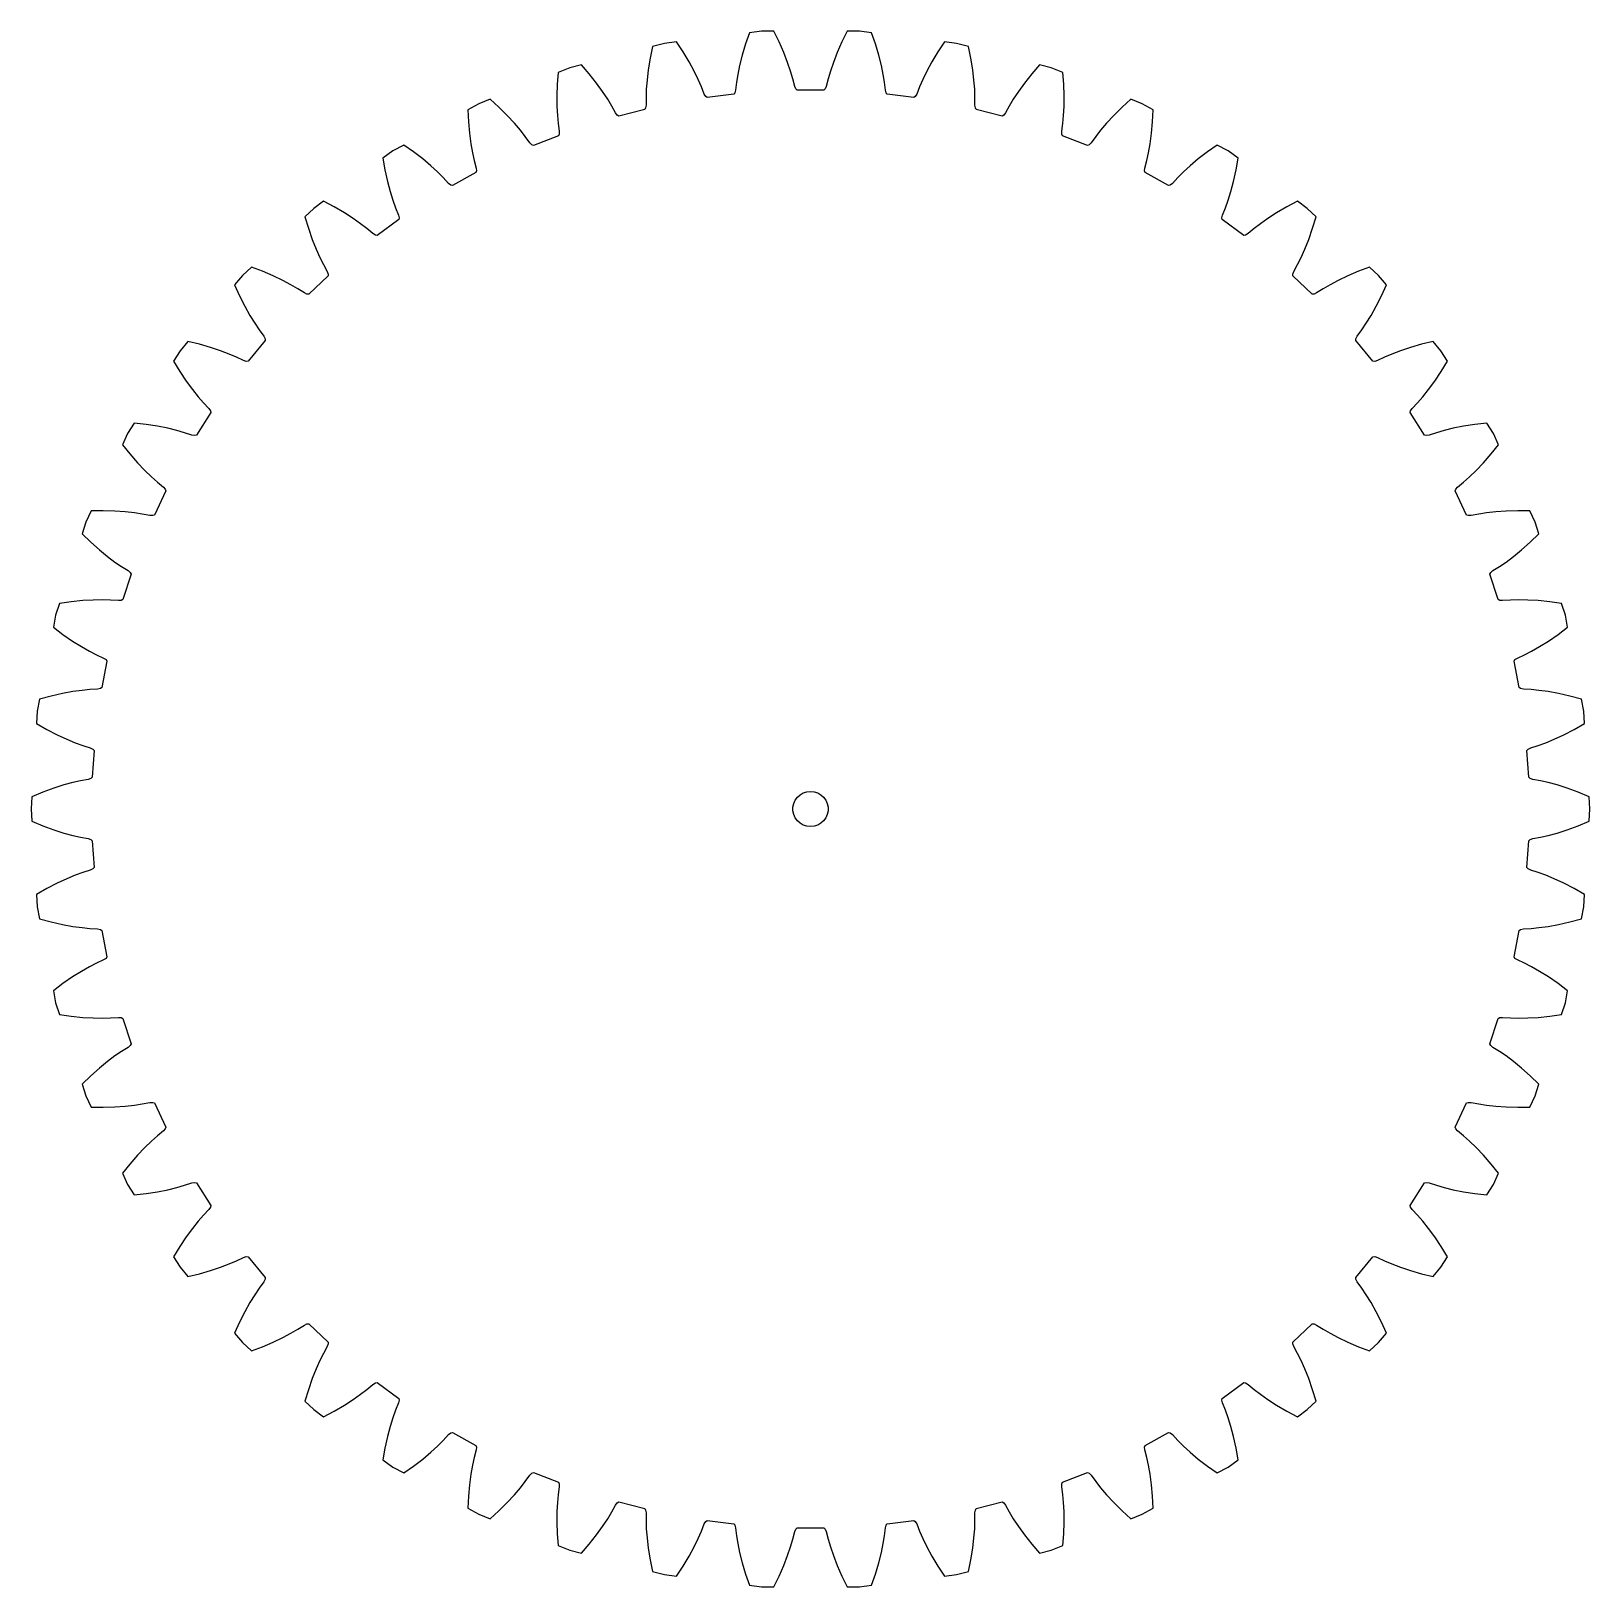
# Model space of a CAD drawing. Header units: metres. Extents: x -66 to 66, y -66 to 66.
import ezdxf

# ---------------------------------------------------------------- set-up
doc = ezdxf.new("R2010")
doc.units = ezdxf.units.M

msp = doc.modelspace()

# ---------------------------------------------------------------- linework, layer by layer
for p, q in [((-12.41, 65.04), (-13.42, 64.78)), ((-11.37, 65.17), (-12.41, 65.04)), ((-10.82, 64.32), (-11.37, 65.17)), ((-5.52, 64.99), (-5.8, 64.03)), ((-5.19, 65.95), (-5.52, 64.99)), ((-4.16, 66.08), (-5.19, 65.95)), ((-3.11, 66.08), (-4.16, 66.08)), ((-2.67, 65.17), (-3.11, 66.08)), ((-2.27, 64.26), (-2.67, 65.17)), ((2.67, 65.17), (2.27, 64.26)), ((3.11, 66.08), (2.67, 65.17)), ((4.16, 66.08), (3.11, 66.08)), ((5.19, 65.95), (4.16, 66.08)), ((5.52, 64.99), (5.19, 65.95)), ((5.8, 64.03), (5.52, 64.99)), ((11.37, 65.17), (10.82, 64.32)), ((12.41, 65.04), (11.37, 65.17)), ((13.42, 64.78), (12.41, 65.04)), ((-13.62, 63.78), (-13.78, 62.8)), ((-13.42, 64.78), (-13.62, 63.78)), ((-10.3, 63.47), (-10.82, 64.32)), ((-5.8, 64.03), (-6.02, 63.17)), ((-1.95, 63.43), (-2.27, 64.26)), ((2.27, 64.26), (1.95, 63.43)), ((6.02, 63.17), (5.8, 64.03)), ((10.82, 64.32), (10.3, 63.47)), ((13.62, 63.78), (13.42, 64.78)), ((13.78, 62.8), (13.62, 63.78)), ((-21.43, 62.58), (-21.51, 61.57)), ((-20.46, 62.97), (-21.43, 62.58)), ((-19.45, 63.23), (-20.46, 62.97)), ((-18.79, 62.46), (-19.45, 63.23)), ((-18.18, 61.67), (-18.79, 62.46)), ((-13.78, 62.8), (-13.89, 61.92)), ((-9.88, 62.68), (-10.3, 63.47)), ((-9.54, 61.98), (-9.88, 62.68)), ((-6.18, 62.41), (-6.29, 61.74)), ((-6.02, 63.17), (-6.18, 62.41)), ((-1.69, 62.69), (-1.95, 63.43)), ((-1.5, 62.04), (-1.69, 62.69)), ((1.69, 62.69), (1.5, 62.04)), ((1.95, 63.43), (1.69, 62.69)), ((6.18, 62.41), (6.02, 63.17)), ((6.29, 61.74), (6.18, 62.41)), ((9.88, 62.68), (9.54, 61.98)), ((10.3, 63.47), (9.88, 62.68)), ((13.89, 61.92), (13.78, 62.8)), ((18.79, 62.46), (18.18, 61.67)), ((19.45, 63.23), (18.79, 62.46)), ((20.46, 62.97), (19.45, 63.23)), ((21.43, 62.58), (20.46, 62.97)), ((21.51, 61.57), (21.43, 62.58)), ((-21.51, 61.57), (-21.54, 60.58)), ((-17.66, 60.95), (-18.18, 61.67)), ((-17.23, 60.3), (-17.66, 60.95)), ((-13.95, 61.14), (-13.97, 60.46)), ((-13.89, 61.92), (-13.95, 61.14)), ((-9.26, 61.36), (-9.54, 61.98)), ((-9.02, 60.74), (-9.26, 61.36)), ((-6.37, 61.08), (-6.43, 60.84)), ((-6.29, 61.74), (-6.37, 61.08)), ((-1.34, 61.39), (-1.5, 62.04)), ((-1.24, 61.17), (-1.34, 61.39)), ((-1.14, 61.07), (-1.24, 61.17)), ((1.14, 61.07), (-1.14, 61.07)), ((1.24, 61.17), (1.14, 61.07)), ((1.34, 61.39), (1.24, 61.17)), ((1.5, 62.04), (1.34, 61.39)), ((6.37, 61.08), (6.29, 61.74)), ((6.43, 60.84), (6.37, 61.08)), ((9.26, 61.36), (9.02, 60.74)), ((9.54, 61.98), (9.26, 61.36)), ((13.95, 61.14), (13.89, 61.92)), ((13.97, 60.46), (13.95, 61.14)), ((17.66, 60.95), (17.23, 60.3)), ((18.18, 61.67), (17.66, 60.95)), ((21.54, 60.58), (21.51, 61.57)), ((-28.19, 59.91), (-29.1, 59.4)), ((-27.22, 60.29), (-28.19, 59.91)), ((-26.47, 59.61), (-27.22, 60.29)), ((-25.76, 58.91), (-26.47, 59.61)), ((-21.54, 60.58), (-21.54, 59.69)), ((-21.54, 59.69), (-21.5, 58.91)), ((-16.88, 59.72), (-17.23, 60.3)), ((-16.57, 59.13), (-16.88, 59.72)), ((-13.97, 59.8), (-14.01, 59.56)), ((-13.97, 60.46), (-13.97, 59.8)), ((-8.9, 60.53), (-9.02, 60.74)), ((-8.78, 60.44), (-8.9, 60.53)), ((-6.52, 60.73), (-8.78, 60.44)), ((-6.43, 60.84), (-6.52, 60.73)), ((6.52, 60.73), (6.43, 60.84)), ((8.78, 60.44), (6.52, 60.73)), ((8.9, 60.53), (8.78, 60.44)), ((9.02, 60.74), (8.9, 60.53)), ((13.97, 59.8), (13.97, 60.46)), ((14.01, 59.56), (13.97, 59.8)), ((16.88, 59.72), (16.57, 59.13)), ((17.23, 60.3), (16.88, 59.72)), ((21.5, 58.91), (21.54, 59.69)), ((21.54, 59.69), (21.54, 60.58)), ((26.47, 59.61), (25.76, 58.91)), ((27.22, 60.29), (26.47, 59.61)), ((28.19, 59.91), (27.22, 60.29)), ((29.1, 59.4), (28.19, 59.91)), ((-29.1, 59.4), (-29.06, 58.39)), ((-29.06, 58.39), (-28.97, 57.4)), ((-25.16, 58.26), (-25.76, 58.91)), ((-21.5, 58.91), (-21.44, 58.23)), ((-16.42, 58.94), (-16.57, 59.13)), ((-16.29, 58.86), (-16.42, 58.94)), ((-14.08, 59.43), (-16.29, 58.86)), ((-14.01, 59.56), (-14.08, 59.43)), ((14.08, 59.43), (14.01, 59.56)), ((16.29, 58.86), (14.08, 59.43)), ((16.42, 58.94), (16.29, 58.86)), ((16.57, 59.13), (16.42, 58.94)), ((21.44, 58.23), (21.5, 58.91)), ((25.76, 58.91), (25.16, 58.26)), ((28.97, 57.4), (29.06, 58.39)), ((29.06, 58.39), (29.1, 59.4)), ((-28.97, 57.4), (-28.85, 56.52)), ((-24.65, 57.66), (-25.16, 58.26)), ((-24.23, 57.13), (-24.65, 57.66)), ((-23.85, 56.59), (-24.23, 57.13)), ((-21.42, 57.2), (-23.54, 56.36)), ((-21.44, 58.23), (-21.35, 57.57)), ((-21.36, 57.33), (-21.42, 57.2)), ((-21.35, 57.57), (-21.36, 57.33)), ((21.35, 57.57), (21.44, 58.23)), ((21.36, 57.33), (21.35, 57.57)), ((21.42, 57.2), (21.36, 57.33)), ((23.54, 56.36), (21.42, 57.2)), ((24.23, 57.13), (23.85, 56.59)), ((24.65, 57.66), (24.23, 57.13)), ((25.16, 58.26), (24.65, 57.66)), ((28.85, 56.52), (28.97, 57.4)), ((-35.48, 55.9), (-36.32, 55.29)), ((-34.56, 56.4), (-35.48, 55.9)), ((-33.73, 55.82), (-34.56, 56.4)), ((-32.94, 55.22), (-33.73, 55.82)), ((-28.85, 56.52), (-28.72, 55.75)), ((-28.72, 55.75), (-28.57, 55.09)), ((-23.68, 56.42), (-23.85, 56.59)), ((-23.54, 56.36), (-23.68, 56.42)), ((23.68, 56.42), (23.54, 56.36)), ((23.85, 56.59), (23.68, 56.42)), ((28.57, 55.09), (28.72, 55.75)), ((28.72, 55.75), (28.85, 56.52)), ((33.73, 55.82), (32.94, 55.22)), ((34.56, 56.4), (33.73, 55.82)), ((35.48, 55.9), (34.56, 56.4)), ((36.32, 55.29), (35.48, 55.9)), ((-36.32, 55.29), (-36.15, 54.29)), ((-32.26, 54.64), (-32.94, 55.22)), ((-31.68, 54.12), (-32.26, 54.64)), ((-28.57, 55.09), (-28.4, 54.44)), ((-28.4, 54.44), (-28.38, 54.2)), ((28.38, 54.2), (28.4, 54.44)), ((28.4, 54.44), (28.57, 55.09)), ((32.26, 54.64), (31.68, 54.12)), ((32.94, 55.22), (32.26, 54.64)), ((36.15, 54.29), (36.32, 55.29)), ((-36.15, 54.29), (-35.93, 53.32)), ((-35.93, 53.32), (-35.71, 52.46)), ((-31.2, 53.64), (-31.68, 54.12)), ((-30.75, 53.15), (-31.2, 53.64)), ((-30.56, 53.01), (-30.75, 53.15)), ((-30.42, 52.96), (-30.56, 53.01)), ((-28.42, 54.06), (-30.42, 52.96)), ((-28.38, 54.2), (-28.42, 54.06)), ((28.42, 54.06), (28.38, 54.2)), ((30.42, 52.96), (28.42, 54.06)), ((30.56, 53.01), (30.42, 52.96)), ((30.75, 53.15), (30.56, 53.01)), ((31.2, 53.64), (30.75, 53.15)), ((31.68, 54.12), (31.2, 53.64)), ((35.71, 52.46), (35.93, 53.32)), ((35.93, 53.32), (36.15, 54.29)), ((-35.71, 52.46), (-35.48, 51.71)), ((-35.48, 51.71), (-35.25, 51.07)), ((35.25, 51.07), (35.48, 51.71)), ((35.48, 51.71), (35.71, 52.46)), ((-42.2, 51.01), (-42.96, 50.3)), ((-41.36, 51.63), (-42.2, 51.01)), ((-40.46, 51.15), (-41.36, 51.63)), ((-39.6, 50.65), (-40.46, 51.15)), ((-38.86, 50.17), (-39.6, 50.65)), ((-35.25, 51.07), (-35, 50.46)), ((-35, 50.46), (-34.95, 50.22)), ((34.95, 50.22), (35, 50.46)), ((35, 50.46), (35.25, 51.07)), ((39.6, 50.65), (38.86, 50.17)), ((40.46, 51.15), (39.6, 50.65)), ((41.36, 51.63), (40.46, 51.15)), ((42.2, 51.01), (41.36, 51.63)), ((42.96, 50.3), (42.2, 51.01)), ((-42.96, 50.3), (-42.66, 49.33)), ((-42.66, 49.33), (-42.33, 48.39)), ((-38.22, 49.72), (-38.86, 50.17)), ((-37.68, 49.31), (-38.22, 49.72)), ((-37.17, 48.88), (-37.68, 49.31)), ((-34.97, 50.07), (-36.81, 48.73)), ((-34.95, 50.22), (-34.97, 50.07)), ((34.97, 50.07), (34.95, 50.22)), ((36.81, 48.73), (34.97, 50.07)), ((37.68, 49.31), (37.17, 48.88)), ((38.22, 49.72), (37.68, 49.31)), ((38.86, 50.17), (38.22, 49.72)), ((42.33, 48.39), (42.66, 49.33)), ((42.66, 49.33), (42.96, 50.3)), ((-42.33, 48.39), (-42, 47.57)), ((-36.96, 48.76), (-37.17, 48.88)), ((-36.81, 48.73), (-36.96, 48.76)), ((36.96, 48.76), (36.81, 48.73)), ((37.17, 48.88), (36.96, 48.76)), ((42, 47.57), (42.33, 48.39)), ((-42, 47.57), (-41.68, 46.86)), ((-41.68, 46.86), (-41.37, 46.25)), ((41.37, 46.25), (41.68, 46.86)), ((41.68, 46.86), (42, 47.57)), ((-48.26, 45.32), (-48.93, 44.52)), ((-47.5, 46.04), (-48.26, 45.32)), ((-46.55, 45.68), (-47.5, 46.04)), ((-45.64, 45.29), (-46.55, 45.68)), ((-44.84, 44.9), (-45.64, 45.29)), ((-40.97, 45.29), (-42.63, 43.74)), ((-41.37, 46.25), (-41.05, 45.67)), ((-41.05, 45.67), (-40.97, 45.44)), ((-40.97, 45.44), (-40.97, 45.29)), ((40.97, 45.44), (41.05, 45.67)), ((40.97, 45.29), (40.97, 45.44)), ((42.63, 43.74), (40.97, 45.29)), ((41.05, 45.67), (41.37, 46.25)), ((45.64, 45.29), (44.84, 44.9)), ((46.55, 45.68), (45.64, 45.29)), ((47.5, 46.04), (46.55, 45.68)), ((48.26, 45.32), (47.5, 46.04)), ((48.93, 44.52), (48.26, 45.32)), ((-48.93, 44.52), (-48.51, 43.59)), ((-44.15, 44.54), (-44.84, 44.9)), ((-43.56, 44.2), (-44.15, 44.54)), ((-43, 43.84), (-43.56, 44.2)), ((-42.78, 43.74), (-43, 43.84)), ((-42.63, 43.74), (-42.78, 43.74)), ((42.78, 43.74), (42.63, 43.74)), ((43, 43.84), (42.78, 43.74)), ((43.56, 44.2), (43, 43.84)), ((44.15, 44.54), (43.56, 44.2)), ((44.84, 44.9), (44.15, 44.54)), ((48.51, 43.59), (48.93, 44.52)), ((-48.51, 43.59), (-48.06, 42.71)), ((-48.06, 42.71), (-47.63, 41.93)), ((47.63, 41.93), (48.06, 42.71)), ((48.06, 42.71), (48.51, 43.59)), ((-47.63, 41.93), (-47.22, 41.26)), ((-47.22, 41.26), (-46.84, 40.7)), ((46.84, 40.7), (47.22, 41.26)), ((47.22, 41.26), (47.63, 41.93)), ((-46.33, 39.8), (-47.78, 38.05)), ((-46.84, 40.7), (-46.45, 40.17)), ((-46.45, 40.17), (-46.34, 39.95)), ((-46.34, 39.95), (-46.33, 39.8)), ((46.33, 39.8), (46.34, 39.95)), ((47.78, 38.05), (46.33, 39.8)), ((46.34, 39.95), (46.45, 40.17)), ((46.45, 40.17), (46.84, 40.7)), ((-53.56, 38.92), (-54.12, 38.04)), ((-52.9, 39.72), (-53.56, 38.92)), ((-51.91, 39.48), (-52.9, 39.72)), ((-50.96, 39.21), (-51.91, 39.48)), ((-50.11, 38.93), (-50.96, 39.21)), ((-49.38, 38.65), (-50.11, 38.93)), ((-48.76, 38.39), (-49.38, 38.65)), ((49.38, 38.65), (48.76, 38.39)), ((50.11, 38.93), (49.38, 38.65)), ((50.96, 39.21), (50.11, 38.93)), ((51.91, 39.48), (50.96, 39.21)), ((52.9, 39.72), (51.91, 39.48)), ((53.56, 38.92), (52.9, 39.72)), ((54.12, 38.04), (53.56, 38.92)), ((-54.12, 38.04), (-53.59, 37.17)), ((-53.59, 37.17), (-53.04, 36.35)), ((-48.16, 38.1), (-48.76, 38.39)), ((-47.93, 38.03), (-48.16, 38.1)), ((-47.78, 38.05), (-47.93, 38.03)), ((47.93, 38.03), (47.78, 38.05)), ((48.16, 38.1), (47.93, 38.03)), ((48.76, 38.39), (48.16, 38.1)), ((53.04, 36.35), (53.59, 37.17)), ((53.59, 37.17), (54.12, 38.04)), ((-53.04, 36.35), (-52.51, 35.63)), ((52.51, 35.63), (53.04, 36.35)), ((-52.51, 35.63), (-52.02, 35.02)), ((-52.02, 35.02), (-51.58, 34.51)), ((-51.58, 34.51), (-51.12, 34.03)), ((51.12, 34.03), (51.58, 34.51)), ((51.58, 34.51), (52.02, 35.02)), ((52.02, 35.02), (52.51, 35.63)), ((-50.95, 33.68), (-52.17, 31.76)), ((-51.12, 34.03), (-50.98, 33.83)), ((-50.98, 33.83), (-50.95, 33.68)), ((50.95, 33.68), (50.98, 33.83)), ((52.17, 31.76), (50.95, 33.68)), ((50.98, 33.83), (51.12, 34.03)), ((-58.02, 31.9), (-58.46, 30.95)), ((-57.46, 32.78), (-58.02, 31.9)), ((-56.45, 32.66), (-57.46, 32.78)), ((-55.47, 32.51), (-56.45, 32.66)), ((-54.6, 32.34), (-55.47, 32.51)), ((-53.84, 32.16), (-54.6, 32.34)), ((-53.19, 31.97), (-53.84, 32.16)), ((-52.55, 31.77), (-53.19, 31.97)), ((53.19, 31.97), (52.55, 31.77)), ((53.84, 32.16), (53.19, 31.97)), ((54.6, 32.34), (53.84, 32.16)), ((55.47, 32.51), (54.6, 32.34)), ((56.45, 32.66), (55.47, 32.51)), ((57.46, 32.78), (56.45, 32.66)), ((58.02, 31.9), (57.46, 32.78)), ((58.46, 30.95), (58.02, 31.9)), ((-58.46, 30.95), (-57.83, 30.16)), ((-52.32, 31.73), (-52.55, 31.77)), ((-52.17, 31.76), (-52.32, 31.73)), ((52.32, 31.73), (52.17, 31.76)), ((52.55, 31.77), (52.32, 31.73)), ((57.83, 30.16), (58.46, 30.95)), ((-57.83, 30.16), (-57.17, 29.41)), ((-57.17, 29.41), (-56.56, 28.77)), ((56.56, 28.77), (57.17, 29.41)), ((57.17, 29.41), (57.83, 30.16)), ((-56.56, 28.77), (-56, 28.22)), ((-56, 28.22), (-55.49, 27.77)), ((55.49, 27.77), (56, 28.22)), ((56, 28.22), (56.56, 28.77)), ((-54.77, 27.03), (-55.74, 24.97)), ((-55.49, 27.77), (-54.98, 27.35)), ((-54.98, 27.35), (-54.82, 27.17)), ((-54.82, 27.17), (-54.77, 27.03)), ((54.77, 27.03), (54.82, 27.17)), ((55.74, 24.97), (54.77, 27.03)), ((54.82, 27.17), (54.98, 27.35)), ((54.98, 27.35), (55.49, 27.77)), ((-61.12, 25.32), (-61.56, 24.37)), ((-60.1, 25.33), (-61.12, 25.32)), ((-59.11, 25.31), (-60.1, 25.33)), ((-58.22, 25.25), (-59.11, 25.31)), ((-57.44, 25.16), (-58.22, 25.25)), ((58.22, 25.25), (57.44, 25.16)), ((59.11, 25.31), (58.22, 25.25)), ((60.1, 25.33), (59.11, 25.31)), ((61.12, 25.32), (60.1, 25.33)), ((61.56, 24.37), (61.12, 25.32)), ((-61.56, 24.37), (-61.88, 23.38)), ((-56.77, 25.06), (-57.44, 25.16)), ((-56.12, 24.93), (-56.77, 25.06)), ((-55.88, 24.92), (-56.12, 24.93)), ((-55.74, 24.97), (-55.88, 24.92)), ((55.88, 24.92), (55.74, 24.97)), ((56.12, 24.93), (55.88, 24.92)), ((56.77, 25.06), (56.12, 24.93)), ((57.44, 25.16), (56.77, 25.06)), ((61.88, 23.38), (61.56, 24.37)), ((-61.88, 23.38), (-61.15, 22.68)), ((-61.15, 22.68), (-60.41, 22.01)), ((60.41, 22.01), (61.15, 22.68)), ((61.15, 22.68), (61.88, 23.38)), ((-60.41, 22.01), (-59.72, 21.45)), ((-59.72, 21.45), (-59.1, 20.98)), ((59.1, 20.98), (59.72, 21.45)), ((59.72, 21.45), (60.41, 22.01)), ((-59.1, 20.98), (-58.54, 20.6)), ((-58.54, 20.6), (-57.97, 20.25)), ((-57.72, 19.95), (-58.43, 17.79)), ((-57.97, 20.25), (-57.79, 20.09)), ((-57.79, 20.09), (-57.72, 19.95)), ((57.72, 19.95), (57.79, 20.09)), ((58.43, 17.79), (57.72, 19.95)), ((57.79, 20.09), (57.97, 20.25)), ((57.97, 20.25), (58.54, 20.6)), ((58.54, 20.6), (59.1, 20.98)), ((-63.81, 17.46), (-64.13, 16.47)), ((-62.8, 17.6), (-63.81, 17.46)), ((-61.81, 17.7), (-62.8, 17.6)), ((-60.93, 17.75), (-61.81, 17.7)), ((-60.14, 17.76), (-60.93, 17.75)), ((-59.47, 17.74), (-60.14, 17.76)), ((-58.8, 17.7), (-59.47, 17.74)), ((-58.56, 17.72), (-58.8, 17.7)), ((-58.43, 17.79), (-58.56, 17.72)), ((58.56, 17.72), (58.43, 17.79)), ((58.8, 17.7), (58.56, 17.72)), ((59.47, 17.74), (58.8, 17.7)), ((60.14, 17.76), (59.47, 17.74)), ((60.93, 17.75), (60.14, 17.76)), ((61.81, 17.7), (60.93, 17.75)), ((62.8, 17.6), (61.81, 17.7)), ((63.81, 17.46), (62.8, 17.6)), ((64.13, 16.47), (63.81, 17.46)), ((-64.13, 16.47), (-64.32, 15.44)), ((64.32, 15.44), (64.13, 16.47)), ((-64.32, 15.44), (-63.51, 14.83)), ((-63.51, 14.83), (-62.69, 14.27)), ((62.69, 14.27), (63.51, 14.83)), ((63.51, 14.83), (64.32, 15.44)), ((-62.69, 14.27), (-61.94, 13.8)), ((-61.94, 13.8), (-61.26, 13.41)), ((-61.26, 13.41), (-60.66, 13.1)), ((60.66, 13.1), (61.26, 13.41)), ((61.26, 13.41), (61.94, 13.8)), ((61.94, 13.8), (62.69, 14.27)), ((-60.66, 13.1), (-60.05, 12.82)), ((-59.77, 12.56), (-60.2, 10.32)), ((-60.05, 12.82), (-59.85, 12.69)), ((-59.85, 12.69), (-59.77, 12.56)), ((59.77, 12.56), (59.85, 12.69)), ((60.2, 10.32), (59.77, 12.56)), ((59.85, 12.69), (60.05, 12.82)), ((60.05, 12.82), (60.66, 13.1)), ((-65.49, 9.32), (-65.69, 8.3)), ((-64.51, 9.59), (-65.49, 9.32)), ((-63.54, 9.81), (-64.51, 9.59)), ((-62.67, 9.97), (-63.54, 9.81)), ((-61.89, 10.08), (-62.67, 9.97)), ((-61.22, 10.15), (-61.89, 10.08)), ((-60.56, 10.19), (-61.22, 10.15)), ((-60.32, 10.24), (-60.56, 10.19)), ((-60.2, 10.32), (-60.32, 10.24)), ((60.32, 10.24), (60.2, 10.32)), ((60.56, 10.19), (60.32, 10.24)), ((61.22, 10.15), (60.56, 10.19)), ((61.89, 10.08), (61.22, 10.15)), ((62.67, 9.97), (61.89, 10.08)), ((63.54, 9.81), (62.67, 9.97)), ((64.51, 9.59), (63.54, 9.81)), ((65.49, 9.32), (64.51, 9.59)), ((65.69, 8.3), (65.49, 9.32)), ((-65.69, 8.3), (-65.75, 7.26)), ((65.75, 7.26), (65.69, 8.3)), ((-65.75, 7.26), (-64.87, 6.76)), ((-64.87, 6.76), (-63.99, 6.3)), ((63.99, 6.3), (64.87, 6.76)), ((64.87, 6.76), (65.75, 7.26)), ((-63.99, 6.3), (-63.18, 5.93)), ((-63.18, 5.93), (-62.46, 5.63)), ((-62.46, 5.63), (-61.82, 5.39)), ((-61.82, 5.39), (-61.19, 5.19)), ((61.19, 5.19), (61.82, 5.39)), ((61.82, 5.39), (62.46, 5.63)), ((62.46, 5.63), (63.18, 5.93)), ((63.18, 5.93), (63.99, 6.3)), ((-61.19, 5.19), (-60.97, 5.08)), ((-60.87, 4.97), (-61.02, 2.7)), ((-60.97, 5.08), (-60.87, 4.97)), ((60.87, 4.97), (60.97, 5.08)), ((61.02, 2.7), (60.87, 4.97)), ((60.97, 5.08), (61.19, 5.19)), ((-61.02, 2.7), (-61.13, 2.6)), ((61.13, 2.6), (61.02, 2.7)), ((-65.21, 1.43), (-66.14, 1.04)), ((-64.27, 1.77), (-65.21, 1.43)), ((-63.43, 2.04), (-64.27, 1.77)), ((-62.67, 2.25), (-63.43, 2.04)), ((-62.01, 2.4), (-62.67, 2.25)), ((-61.36, 2.52), (-62.01, 2.4)), ((-61.13, 2.6), (-61.36, 2.52)), ((-0.88, 1.21), (-0.61, 1.37)), ((-0.61, 1.37), (-0.31, 1.47)), ((-0.31, 1.47), (0, 1.5)), ((0, 1.5), (0.31, 1.47)), ((0.31, 1.47), (0.61, 1.37)), ((0.61, 1.37), (0.88, 1.21)), ((61.36, 2.52), (61.13, 2.6)), ((62.01, 2.4), (61.36, 2.52)), ((62.67, 2.25), (62.01, 2.4)), ((63.43, 2.04), (62.67, 2.25)), ((64.27, 1.77), (63.43, 2.04)), ((65.21, 1.43), (64.27, 1.77)), ((66.14, 1.04), (65.21, 1.43)), ((-66.14, 1.04), (-66.21, 0)), ((-66.21, 0), (-66.14, -1.04)), ((-1.49, 0.16), (-1.43, 0.46)), ((-1.49, -0.16), (-1.49, 0.16)), ((-1.43, 0.46), (-1.3, 0.75)), ((-1.3, 0.75), (-1.11, 1)), ((-1.11, 1), (-0.88, 1.21)), ((0.88, 1.21), (1.11, 1)), ((1.11, 1), (1.3, 0.75)), ((1.3, 0.75), (1.43, 0.46)), ((1.43, 0.46), (1.49, 0.16)), ((1.49, 0.16), (1.49, -0.16)), ((66.21, 0), (66.14, 1.04)), ((-66.14, -1.04), (-65.21, -1.43)), ((-1.43, -0.46), (-1.49, -0.16)), ((-1.3, -0.75), (-1.43, -0.46)), ((-1.11, -1), (-1.3, -0.75)), ((-0.88, -1.21), (-1.11, -1)), ((-0.61, -1.37), (-0.88, -1.21)), ((0.88, -1.21), (0.61, -1.37)), ((1.11, -1), (0.88, -1.21)), ((1.3, -0.75), (1.11, -1)), ((1.43, -0.46), (1.3, -0.75)), ((1.49, -0.16), (1.43, -0.46)), ((65.21, -1.43), (66.14, -1.04)), ((66.14, -1.04), (66.21, 0)), ((-65.21, -1.43), (-64.27, -1.77)), ((-64.27, -1.77), (-63.43, -2.04)), ((-63.43, -2.04), (-62.67, -2.25)), ((-62.67, -2.25), (-62.01, -2.4)), ((-62.01, -2.4), (-61.36, -2.52)), ((-61.36, -2.52), (-61.13, -2.6)), ((-61.13, -2.6), (-61.02, -2.7)), ((-0.31, -1.47), (-0.61, -1.37)), ((0, -1.5), (-0.31, -1.47)), ((0.31, -1.47), (0, -1.5)), ((0.61, -1.37), (0.31, -1.47)), ((61.02, -2.7), (61.13, -2.6)), ((61.13, -2.6), (61.36, -2.52)), ((61.36, -2.52), (62.01, -2.4)), ((62.01, -2.4), (62.67, -2.25)), ((62.67, -2.25), (63.43, -2.04)), ((63.43, -2.04), (64.27, -1.77)), ((64.27, -1.77), (65.21, -1.43)), ((-61.02, -2.7), (-60.87, -4.97)), ((60.87, -4.97), (61.02, -2.7)), ((-61.19, -5.19), (-61.82, -5.39)), ((-60.97, -5.08), (-61.19, -5.19)), ((-60.87, -4.97), (-60.97, -5.08)), ((60.97, -5.08), (60.87, -4.97)), ((61.19, -5.19), (60.97, -5.08)), ((61.82, -5.39), (61.19, -5.19)), ((-63.99, -6.3), (-64.87, -6.76)), ((-63.18, -5.93), (-63.99, -6.3)), ((-62.46, -5.63), (-63.18, -5.93)), ((-61.82, -5.39), (-62.46, -5.63)), ((62.46, -5.63), (61.82, -5.39)), ((63.18, -5.93), (62.46, -5.63)), ((63.99, -6.3), (63.18, -5.93)), ((64.87, -6.76), (63.99, -6.3)), ((-64.87, -6.76), (-65.75, -7.26)), ((-65.75, -7.26), (-65.69, -8.3)), ((65.75, -7.26), (64.87, -6.76)), ((65.69, -8.3), (65.75, -7.26)), ((-65.69, -8.3), (-65.49, -9.32)), ((65.49, -9.32), (65.69, -8.3)), ((-65.49, -9.32), (-64.51, -9.59)), ((-64.51, -9.59), (-63.54, -9.81)), ((-63.54, -9.81), (-62.67, -9.97)), ((-62.67, -9.97), (-61.89, -10.08)), ((-61.89, -10.08), (-61.22, -10.15)), ((-61.22, -10.15), (-60.56, -10.19)), ((-60.56, -10.19), (-60.32, -10.24)), ((-60.32, -10.24), (-60.2, -10.32)), ((-60.2, -10.32), (-59.77, -12.56)), ((59.77, -12.56), (60.2, -10.32)), ((60.2, -10.32), (60.32, -10.24)), ((60.32, -10.24), (60.56, -10.19)), ((60.56, -10.19), (61.22, -10.15)), ((61.22, -10.15), (61.89, -10.08)), ((61.89, -10.08), (62.67, -9.97)), ((62.67, -9.97), (63.54, -9.81)), ((63.54, -9.81), (64.51, -9.59)), ((64.51, -9.59), (65.49, -9.32)), ((-60.66, -13.1), (-61.26, -13.41)), ((-60.05, -12.82), (-60.66, -13.1)), ((-59.85, -12.69), (-60.05, -12.82)), ((-59.77, -12.56), (-59.85, -12.69)), ((59.85, -12.69), (59.77, -12.56)), ((60.05, -12.82), (59.85, -12.69)), ((60.66, -13.1), (60.05, -12.82)), ((61.26, -13.41), (60.66, -13.1)), ((-62.69, -14.27), (-63.51, -14.83)), ((-61.94, -13.8), (-62.69, -14.27)), ((-61.26, -13.41), (-61.94, -13.8)), ((61.94, -13.8), (61.26, -13.41)), ((62.69, -14.27), (61.94, -13.8)), ((63.51, -14.83), (62.69, -14.27)), ((-63.51, -14.83), (-64.32, -15.44)), ((-64.32, -15.44), (-64.13, -16.47)), ((64.32, -15.44), (63.51, -14.83)), ((64.13, -16.47), (64.32, -15.44)), ((-64.13, -16.47), (-63.81, -17.46)), ((63.81, -17.46), (64.13, -16.47)), ((-63.81, -17.46), (-62.8, -17.6)), ((-62.8, -17.6), (-61.81, -17.7)), ((-61.81, -17.7), (-60.93, -17.75)), ((-60.93, -17.75), (-60.14, -17.76)), ((-60.14, -17.76), (-59.47, -17.74)), ((-59.47, -17.74), (-58.8, -17.7)), ((-58.8, -17.7), (-58.56, -17.72)), ((-58.56, -17.72), (-58.43, -17.79)), ((-58.43, -17.79), (-57.72, -19.95)), ((57.72, -19.95), (58.43, -17.79)), ((58.43, -17.79), (58.56, -17.72)), ((58.56, -17.72), (58.8, -17.7)), ((58.8, -17.7), (59.47, -17.74)), ((59.47, -17.74), (60.14, -17.76)), ((60.14, -17.76), (60.93, -17.75)), ((60.93, -17.75), (61.81, -17.7)), ((61.81, -17.7), (62.8, -17.6)), ((62.8, -17.6), (63.81, -17.46)), ((-59.1, -20.98), (-59.72, -21.45)), ((-58.54, -20.6), (-59.1, -20.98)), ((-57.97, -20.25), (-58.54, -20.6)), ((-57.79, -20.09), (-57.97, -20.25)), ((-57.72, -19.95), (-57.79, -20.09)), ((57.79, -20.09), (57.72, -19.95)), ((57.97, -20.25), (57.79, -20.09)), ((58.54, -20.6), (57.97, -20.25)), ((59.1, -20.98), (58.54, -20.6)), ((59.72, -21.45), (59.1, -20.98)), ((-60.41, -22.01), (-61.15, -22.68)), ((-59.72, -21.45), (-60.41, -22.01)), ((60.41, -22.01), (59.72, -21.45)), ((61.15, -22.68), (60.41, -22.01)), ((-61.15, -22.68), (-61.88, -23.38)), ((-61.88, -23.38), (-61.56, -24.37)), ((61.88, -23.38), (61.15, -22.68)), ((61.56, -24.37), (61.88, -23.38)), ((-61.56, -24.37), (-61.12, -25.32)), ((-58.22, -25.25), (-57.44, -25.16)), ((-57.44, -25.16), (-56.77, -25.06)), ((-56.77, -25.06), (-56.12, -24.93)), ((-56.12, -24.93), (-55.88, -24.92)), ((-55.88, -24.92), (-55.74, -24.97)), ((-55.74, -24.97), (-54.77, -27.03)), ((54.77, -27.03), (55.74, -24.97)), ((55.74, -24.97), (55.88, -24.92)), ((55.88, -24.92), (56.12, -24.93)), ((56.12, -24.93), (56.77, -25.06)), ((56.77, -25.06), (57.44, -25.16)), ((57.44, -25.16), (58.22, -25.25)), ((61.12, -25.32), (61.56, -24.37)), ((-61.12, -25.32), (-60.1, -25.33)), ((-60.1, -25.33), (-59.11, -25.31)), ((-59.11, -25.31), (-58.22, -25.25)), ((58.22, -25.25), (59.11, -25.31)), ((59.11, -25.31), (60.1, -25.33)), ((60.1, -25.33), (61.12, -25.32)), ((-55.49, -27.77), (-56, -28.22)), ((-54.98, -27.35), (-55.49, -27.77)), ((-54.82, -27.17), (-54.98, -27.35)), ((-54.77, -27.03), (-54.82, -27.17)), ((54.82, -27.17), (54.77, -27.03)), ((54.98, -27.35), (54.82, -27.17)), ((55.49, -27.77), (54.98, -27.35)), ((56, -28.22), (55.49, -27.77)), ((-56.56, -28.77), (-57.17, -29.41)), ((-56, -28.22), (-56.56, -28.77)), ((56.56, -28.77), (56, -28.22)), ((57.17, -29.41), (56.56, -28.77)), ((-57.83, -30.16), (-58.46, -30.95)), ((-57.17, -29.41), (-57.83, -30.16)), ((57.83, -30.16), (57.17, -29.41)), ((58.46, -30.95), (57.83, -30.16)), ((-58.46, -30.95), (-58.02, -31.9)), ((-53.19, -31.97), (-52.55, -31.77)), ((-52.55, -31.77), (-52.32, -31.73)), ((-52.32, -31.73), (-52.17, -31.76)), ((-52.17, -31.76), (-50.95, -33.68)), ((50.95, -33.68), (52.17, -31.76)), ((52.17, -31.76), (52.32, -31.73)), ((52.32, -31.73), (52.55, -31.77)), ((52.55, -31.77), (53.19, -31.97)), ((58.02, -31.9), (58.46, -30.95)), ((-58.02, -31.9), (-57.46, -32.78)), ((-57.46, -32.78), (-56.45, -32.66)), ((-56.45, -32.66), (-55.47, -32.51)), ((-55.47, -32.51), (-54.6, -32.34)), ((-54.6, -32.34), (-53.84, -32.16)), ((-53.84, -32.16), (-53.19, -31.97)), ((53.19, -31.97), (53.84, -32.16)), ((53.84, -32.16), (54.6, -32.34)), ((54.6, -32.34), (55.47, -32.51)), ((55.47, -32.51), (56.45, -32.66)), ((56.45, -32.66), (57.46, -32.78)), ((57.46, -32.78), (58.02, -31.9)), ((-51.12, -34.03), (-51.58, -34.51)), ((-50.98, -33.83), (-51.12, -34.03)), ((-50.95, -33.68), (-50.98, -33.83)), ((50.98, -33.83), (50.95, -33.68)), ((51.12, -34.03), (50.98, -33.83)), ((51.58, -34.51), (51.12, -34.03)), ((-52.51, -35.63), (-53.04, -36.35)), ((-52.02, -35.02), (-52.51, -35.63)), ((-51.58, -34.51), (-52.02, -35.02)), ((52.02, -35.02), (51.58, -34.51)), ((52.51, -35.63), (52.02, -35.02)), ((53.04, -36.35), (52.51, -35.63)), ((-53.04, -36.35), (-53.59, -37.17)), ((53.59, -37.17), (53.04, -36.35)), ((-53.59, -37.17), (-54.12, -38.04)), ((-54.12, -38.04), (-53.56, -38.92)), ((-49.38, -38.65), (-48.76, -38.39)), ((-48.76, -38.39), (-48.16, -38.1)), ((-48.16, -38.1), (-47.93, -38.03)), ((-47.93, -38.03), (-47.78, -38.05)), ((-47.78, -38.05), (-46.33, -39.8)), ((46.33, -39.8), (47.78, -38.05)), ((47.78, -38.05), (47.93, -38.03)), ((47.93, -38.03), (48.16, -38.1)), ((48.16, -38.1), (48.76, -38.39)), ((48.76, -38.39), (49.38, -38.65)), ((53.56, -38.92), (54.12, -38.04)), ((54.12, -38.04), (53.59, -37.17)), ((-53.56, -38.92), (-52.9, -39.72)), ((-52.9, -39.72), (-51.91, -39.48)), ((-51.91, -39.48), (-50.96, -39.21)), ((-50.96, -39.21), (-50.11, -38.93)), ((-50.11, -38.93), (-49.38, -38.65)), ((49.38, -38.65), (50.11, -38.93)), ((50.11, -38.93), (50.96, -39.21)), ((50.96, -39.21), (51.91, -39.48)), ((51.91, -39.48), (52.9, -39.72)), ((52.9, -39.72), (53.56, -38.92)), ((-46.84, -40.7), (-47.22, -41.26)), ((-46.45, -40.17), (-46.84, -40.7)), ((-46.34, -39.95), (-46.45, -40.17)), ((-46.33, -39.8), (-46.34, -39.95)), ((46.34, -39.95), (46.33, -39.8)), ((46.45, -40.17), (46.34, -39.95)), ((46.84, -40.7), (46.45, -40.17)), ((47.22, -41.26), (46.84, -40.7)), ((-47.63, -41.93), (-48.06, -42.71)), ((-47.22, -41.26), (-47.63, -41.93)), ((47.63, -41.93), (47.22, -41.26)), ((48.06, -42.71), (47.63, -41.93)), ((-48.51, -43.59), (-48.93, -44.52)), ((-48.06, -42.71), (-48.51, -43.59)), ((48.51, -43.59), (48.06, -42.71)), ((48.93, -44.52), (48.51, -43.59)), ((-48.93, -44.52), (-48.26, -45.32)), ((-45.64, -45.29), (-44.84, -44.9)), ((-44.84, -44.9), (-44.15, -44.54)), ((-44.15, -44.54), (-43.56, -44.2)), ((-43.56, -44.2), (-43, -43.84)), ((-43, -43.84), (-42.78, -43.74)), ((-42.78, -43.74), (-42.63, -43.74)), ((-42.63, -43.74), (-40.97, -45.29)), ((40.97, -45.29), (42.63, -43.74)), ((42.63, -43.74), (42.78, -43.74)), ((42.78, -43.74), (43, -43.84)), ((43, -43.84), (43.56, -44.2)), ((43.56, -44.2), (44.15, -44.54)), ((44.15, -44.54), (44.84, -44.9)), ((44.84, -44.9), (45.64, -45.29)), ((48.26, -45.32), (48.93, -44.52)), ((-48.26, -45.32), (-47.5, -46.04)), ((-47.5, -46.04), (-46.55, -45.68)), ((-46.55, -45.68), (-45.64, -45.29)), ((-41.37, -46.25), (-41.68, -46.86)), ((-41.05, -45.67), (-41.37, -46.25)), ((-40.97, -45.44), (-41.05, -45.67)), ((-40.97, -45.29), (-40.97, -45.44)), ((40.97, -45.44), (40.97, -45.29)), ((41.05, -45.67), (40.97, -45.44)), ((41.37, -46.25), (41.05, -45.67)), ((41.68, -46.86), (41.37, -46.25)), ((45.64, -45.29), (46.55, -45.68)), ((46.55, -45.68), (47.5, -46.04)), ((47.5, -46.04), (48.26, -45.32)), ((-42, -47.57), (-42.33, -48.39)), ((-41.68, -46.86), (-42, -47.57)), ((42, -47.57), (41.68, -46.86)), ((42.33, -48.39), (42, -47.57)), ((-42.33, -48.39), (-42.66, -49.33)), ((-37.68, -49.31), (-37.17, -48.88)), ((-37.17, -48.88), (-36.96, -48.76)), ((-36.96, -48.76), (-36.81, -48.73)), ((-36.81, -48.73), (-34.97, -50.07)), ((34.97, -50.07), (36.81, -48.73)), ((36.81, -48.73), (36.96, -48.76)), ((36.96, -48.76), (37.17, -48.88)), ((37.17, -48.88), (37.68, -49.31)), ((42.66, -49.33), (42.33, -48.39)), ((-42.66, -49.33), (-42.96, -50.3)), ((-42.96, -50.3), (-42.2, -51.01)), ((-39.6, -50.65), (-38.86, -50.17)), ((-38.86, -50.17), (-38.22, -49.72)), ((-38.22, -49.72), (-37.68, -49.31)), ((-34.95, -50.22), (-35, -50.46)), ((-34.97, -50.07), (-34.95, -50.22)), ((34.95, -50.22), (34.97, -50.07)), ((35, -50.46), (34.95, -50.22)), ((37.68, -49.31), (38.22, -49.72)), ((38.22, -49.72), (38.86, -50.17)), ((38.86, -50.17), (39.6, -50.65)), ((42.2, -51.01), (42.96, -50.3)), ((42.96, -50.3), (42.66, -49.33)), ((-42.2, -51.01), (-41.36, -51.63)), ((-41.36, -51.63), (-40.46, -51.15)), ((-40.46, -51.15), (-39.6, -50.65)), ((-35.25, -51.07), (-35.48, -51.71)), ((-35, -50.46), (-35.25, -51.07)), ((35.25, -51.07), (35, -50.46)), ((35.48, -51.71), (35.25, -51.07)), ((39.6, -50.65), (40.46, -51.15)), ((40.46, -51.15), (41.36, -51.63)), ((41.36, -51.63), (42.2, -51.01)), ((-35.71, -52.46), (-35.93, -53.32)), ((-35.48, -51.71), (-35.71, -52.46)), ((-30.56, -53.01), (-30.42, -52.96)), ((-30.42, -52.96), (-28.42, -54.06)), ((28.42, -54.06), (30.42, -52.96)), ((30.42, -52.96), (30.56, -53.01)), ((35.71, -52.46), (35.48, -51.71)), ((35.93, -53.32), (35.71, -52.46)), ((-36.15, -54.29), (-36.32, -55.29)), ((-35.93, -53.32), (-36.15, -54.29)), ((-32.26, -54.64), (-31.68, -54.12)), ((-31.68, -54.12), (-31.2, -53.64)), ((-31.2, -53.64), (-30.75, -53.15)), ((-30.75, -53.15), (-30.56, -53.01)), ((-28.42, -54.06), (-28.38, -54.2)), ((-28.38, -54.2), (-28.4, -54.44)), ((28.38, -54.2), (28.42, -54.06)), ((28.4, -54.44), (28.38, -54.2)), ((30.56, -53.01), (30.75, -53.15)), ((30.75, -53.15), (31.2, -53.64)), ((31.2, -53.64), (31.68, -54.12)), ((31.68, -54.12), (32.26, -54.64)), ((36.15, -54.29), (35.93, -53.32)), ((36.32, -55.29), (36.15, -54.29)), ((-36.32, -55.29), (-35.48, -55.9)), ((-33.73, -55.82), (-32.94, -55.22)), ((-32.94, -55.22), (-32.26, -54.64)), ((-28.57, -55.09), (-28.72, -55.75)), ((-28.4, -54.44), (-28.57, -55.09)), ((28.57, -55.09), (28.4, -54.44)), ((28.72, -55.75), (28.57, -55.09)), ((32.26, -54.64), (32.94, -55.22)), ((32.94, -55.22), (33.73, -55.82)), ((35.48, -55.9), (36.32, -55.29)), ((-35.48, -55.9), (-34.56, -56.4)), ((-34.56, -56.4), (-33.73, -55.82)), ((-28.85, -56.52), (-28.97, -57.4)), ((-28.72, -55.75), (-28.85, -56.52)), ((-24.23, -57.13), (-23.85, -56.59)), ((-23.85, -56.59), (-23.68, -56.42)), ((-23.68, -56.42), (-23.54, -56.36)), ((-23.54, -56.36), (-21.42, -57.2)), ((21.42, -57.2), (23.54, -56.36)), ((23.54, -56.36), (23.68, -56.42)), ((23.68, -56.42), (23.85, -56.59)), ((23.85, -56.59), (24.23, -57.13)), ((28.85, -56.52), (28.72, -55.75)), ((28.97, -57.4), (28.85, -56.52)), ((33.73, -55.82), (34.56, -56.4)), ((34.56, -56.4), (35.48, -55.9)), ((-28.97, -57.4), (-29.06, -58.39)), ((-25.76, -58.91), (-25.16, -58.26)), ((-25.16, -58.26), (-24.65, -57.66)), ((-24.65, -57.66), (-24.23, -57.13)), ((-21.44, -58.23), (-21.5, -58.91)), ((-21.35, -57.57), (-21.44, -58.23)), ((-21.42, -57.2), (-21.36, -57.33)), ((-21.36, -57.33), (-21.35, -57.57)), ((21.35, -57.57), (21.36, -57.33)), ((21.44, -58.23), (21.35, -57.57)), ((21.36, -57.33), (21.42, -57.2)), ((21.5, -58.91), (21.44, -58.23)), ((24.23, -57.13), (24.65, -57.66)), ((24.65, -57.66), (25.16, -58.26)), ((25.16, -58.26), (25.76, -58.91)), ((29.06, -58.39), (28.97, -57.4)), ((-29.06, -58.39), (-29.1, -59.4)), ((-29.1, -59.4), (-28.19, -59.91)), ((-26.47, -59.61), (-25.76, -58.91)), ((-21.5, -58.91), (-21.54, -59.69)), ((-16.88, -59.72), (-16.57, -59.13)), ((-16.57, -59.13), (-16.42, -58.94)), ((-16.42, -58.94), (-16.29, -58.86)), ((-16.29, -58.86), (-14.08, -59.43)), ((-14.08, -59.43), (-14.01, -59.56)), ((-14.01, -59.56), (-13.97, -59.8)), ((13.97, -59.8), (14.01, -59.56)), ((14.01, -59.56), (14.08, -59.43)), ((14.08, -59.43), (16.29, -58.86)), ((16.29, -58.86), (16.42, -58.94)), ((16.42, -58.94), (16.57, -59.13)), ((16.57, -59.13), (16.88, -59.72)), ((21.54, -59.69), (21.5, -58.91)), ((25.76, -58.91), (26.47, -59.61)), ((28.19, -59.91), (29.1, -59.4)), ((29.1, -59.4), (29.06, -58.39)), ((-28.19, -59.91), (-27.22, -60.29)), ((-27.22, -60.29), (-26.47, -59.61)), ((-21.54, -59.69), (-21.54, -60.58)), ((-21.54, -60.58), (-21.51, -61.57)), ((-17.66, -60.95), (-17.23, -60.3)), ((-17.23, -60.3), (-16.88, -59.72)), ((-13.97, -59.8), (-13.97, -60.46)), ((-13.97, -60.46), (-13.95, -61.14)), ((-9.26, -61.36), (-9.02, -60.74)), ((-9.02, -60.74), (-8.9, -60.53)), ((-8.9, -60.53), (-8.78, -60.44)), ((-8.78, -60.44), (-6.52, -60.73)), ((-6.52, -60.73), (-6.43, -60.84)), ((-6.43, -60.84), (-6.37, -61.08)), ((6.37, -61.08), (6.43, -60.84)), ((6.43, -60.84), (6.52, -60.73)), ((6.52, -60.73), (8.78, -60.44)), ((8.78, -60.44), (8.9, -60.53)), ((8.9, -60.53), (9.02, -60.74)), ((9.02, -60.74), (9.26, -61.36)), ((13.95, -61.14), (13.97, -60.46)), ((13.97, -60.46), (13.97, -59.8)), ((16.88, -59.72), (17.23, -60.3)), ((17.23, -60.3), (17.66, -60.95)), ((21.51, -61.57), (21.54, -60.58)), ((21.54, -60.58), (21.54, -59.69)), ((26.47, -59.61), (27.22, -60.29)), ((27.22, -60.29), (28.19, -59.91)), ((-21.51, -61.57), (-21.43, -62.58)), ((-18.79, -62.46), (-18.18, -61.67)), ((-18.18, -61.67), (-17.66, -60.95)), ((-13.95, -61.14), (-13.89, -61.92)), ((-13.89, -61.92), (-13.78, -62.8)), ((-9.88, -62.68), (-9.54, -61.98)), ((-9.54, -61.98), (-9.26, -61.36)), ((-6.37, -61.08), (-6.29, -61.74)), ((-6.29, -61.74), (-6.18, -62.41)), ((-1.69, -62.69), (-1.5, -62.04)), ((-1.5, -62.04), (-1.34, -61.39)), ((-1.34, -61.39), (-1.24, -61.17)), ((-1.24, -61.17), (-1.14, -61.07)), ((-1.14, -61.07), (1.14, -61.07)), ((1.14, -61.07), (1.24, -61.17)), ((1.24, -61.17), (1.34, -61.39)), ((1.34, -61.39), (1.5, -62.04)), ((1.5, -62.04), (1.69, -62.69)), ((6.18, -62.41), (6.29, -61.74)), ((6.29, -61.74), (6.37, -61.08)), ((9.26, -61.36), (9.54, -61.98)), ((9.54, -61.98), (9.88, -62.68)), ((13.78, -62.8), (13.89, -61.92)), ((13.89, -61.92), (13.95, -61.14)), ((17.66, -60.95), (18.18, -61.67)), ((18.18, -61.67), (18.79, -62.46)), ((21.43, -62.58), (21.51, -61.57)), ((-21.43, -62.58), (-20.46, -62.97)), ((-20.46, -62.97), (-19.45, -63.23)), ((-19.45, -63.23), (-18.79, -62.46)), ((-13.78, -62.8), (-13.62, -63.78)), ((-10.82, -64.32), (-10.3, -63.47)), ((-10.3, -63.47), (-9.88, -62.68)), ((-6.18, -62.41), (-6.02, -63.17)), ((-6.02, -63.17), (-5.8, -64.03)), ((-2.27, -64.26), (-1.95, -63.43)), ((-1.95, -63.43), (-1.69, -62.69)), ((1.69, -62.69), (1.95, -63.43)), ((1.95, -63.43), (2.27, -64.26)), ((5.8, -64.03), (6.02, -63.17)), ((6.02, -63.17), (6.18, -62.41)), ((9.88, -62.68), (10.3, -63.47)), ((10.3, -63.47), (10.82, -64.32)), ((13.62, -63.78), (13.78, -62.8)), ((18.79, -62.46), (19.45, -63.23)), ((19.45, -63.23), (20.46, -62.97)), ((20.46, -62.97), (21.43, -62.58)), ((-13.62, -63.78), (-13.42, -64.78)), ((-13.42, -64.78), (-12.41, -65.04)), ((-11.37, -65.17), (-10.82, -64.32)), ((-5.8, -64.03), (-5.52, -64.99)), ((-2.67, -65.17), (-2.27, -64.26)), ((2.27, -64.26), (2.67, -65.17)), ((5.52, -64.99), (5.8, -64.03)), ((10.82, -64.32), (11.37, -65.17)), ((12.41, -65.04), (13.42, -64.78)), ((13.42, -64.78), (13.62, -63.78)), ((-12.41, -65.04), (-11.37, -65.17)), ((-5.52, -64.99), (-5.19, -65.95)), ((-5.19, -65.95), (-4.16, -66.08)), ((-4.16, -66.08), (-3.11, -66.08)), ((-3.11, -66.08), (-2.67, -65.17)), ((2.67, -65.17), (3.11, -66.08)), ((3.11, -66.08), (4.16, -66.08)), ((4.16, -66.08), (5.19, -65.95)), ((5.19, -65.95), (5.52, -64.99)), ((11.37, -65.17), (12.41, -65.04))]:
    msp.add_line(p, q)

doc.saveas('drawing.dxf')
